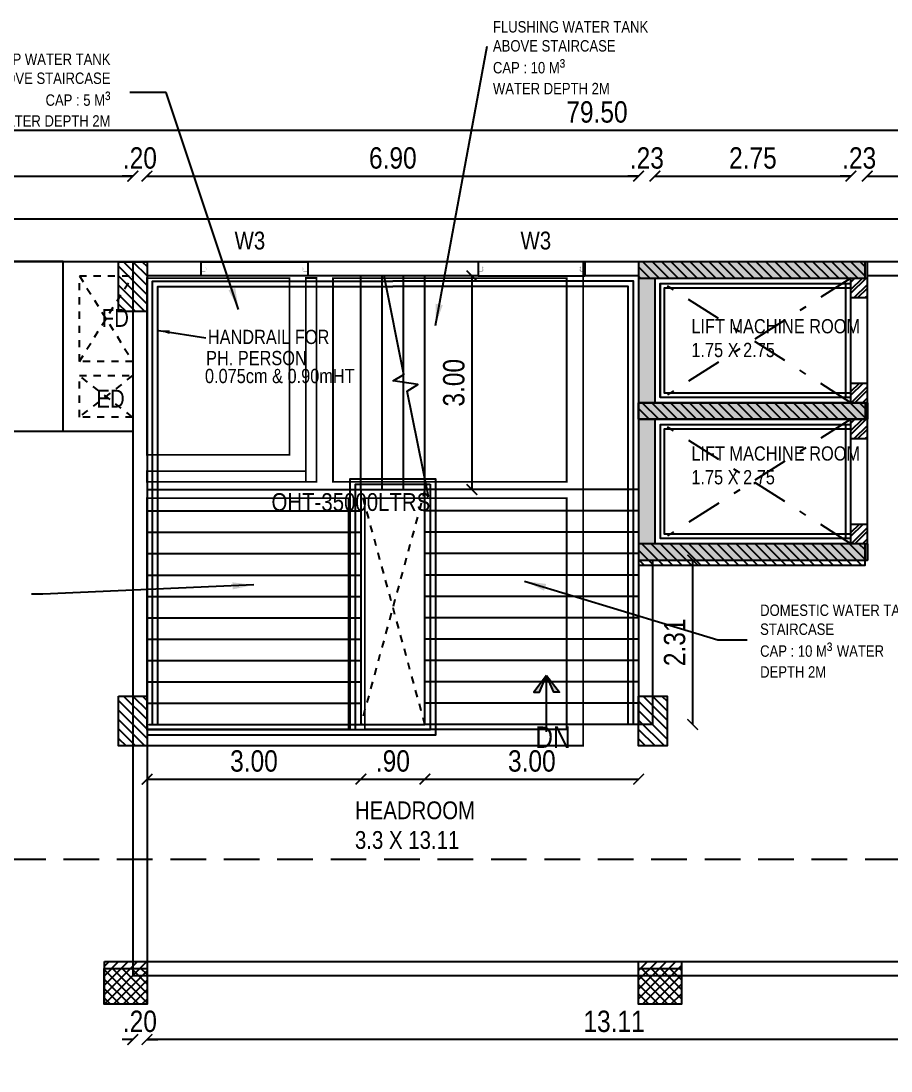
# Model space of a CAD drawing. Header units: metres. Extents: x 385023 to 385532, y 1408468 to 1408621.
# Drawn here: x 385457.41 to 385469.62, y 1408597.4 to 1408612.15 of the extents above; entities that cross this region are included whole.
import ezdxf

# ---------------------------------------------------------------- set-up
doc = ezdxf.new("R2010")
doc.units = ezdxf.units.M
doc.header["$MEASUREMENT"] = 0
for name, pattern in [('( Hidden )', [0.375, 0.25, -0.125]), ('DASHDOT', [1, 0.5, -0.25, 0, -0.25]), ('DASHED', [0.75, 0.5, -0.25]), ('DASHED2', [0.375, 0.25, -0.125]), ('HIDDEN', [0.375, 0.25, -0.125])]:
    doc.linetypes.add(name, pattern=pattern)
for name, color, linetype in [('0 @ 1 (2)', 7, 'Continuous'), ('A-REFR-SECT', 2, 'Continuous'), ('S-COLUMN', 6, 'Continuous'), ('S-COLUMN HATCH', 8, 'Continuous')]:
    doc.layers.add(name, color=color, linetype=linetype)
doc.layers.add('BLK_1_FLR_2_ROOF_AREA', color=7, linetype='Continuous', lineweight=25)
doc.layers.add('BLK_1_STAIR_HEADROOM', color=7, linetype='Continuous', lineweight=25)
doc.styles.add('AR', font='ARIALN.TTF')
doc.styles.add('CEN-GOT', font='ARIALN.TTF')
doc.styles.add('CGR', font='ARIALNB.TTF')
doc.styles.add('RIA-AP', font='ARIALN.TTF')
doc.styles.get("Standard").update_dxf_attribs({"font": 'ARIALN.TTF', "height": 0.35})
doc.styles.add('UNIQUE', font='ARIALN.TTF', dxfattribs={"height": 0.16})
doc.dimstyles.new('RIA-AP', dxfattribs={"dimtxt": 0.3, "dimasz": 0.15, "dimexe": 0, "dimexo": 1, "dimgap": 0.1, "dimtad": 1, "dimzin": 4, "dimdsep": 46, "dimtxsty": 'RIA-AP', "dimblk": 'ARCHTICK', "dimcen": 0.09, "dimse1": 1, "dimse2": 1, "dimclrd": 8, "dimclre": 8, "dimclrt": 4, "dimazin": 0, "dimtfac": 1, "dimtix": 1, "dimtofl": 0, "dimtmove": 2, "dimatfit": 3, "dimfxl": 0, "dimtolj": 1, "dimtzin": 0, "dimarcsym": 0})
doc.dimstyles.new('Standard bold', dxfattribs={"dimtxt": 0.4, "dimasz": 0.3, "dimexe": 0, "dimexo": 1, "dimgap": 0.05, "dimtad": 0, "dimzin": 4, "dimdsep": 46, "dimtxsty": 'CGR', "dimblk": 'ARCHTICK', "dimcen": 0.09, "dimclrd": 8, "dimclre": 8, "dimclrt": 4, "dimazin": 0, "dimtfac": 1, "dimtofl": 0, "dimtmove": 2, "dimatfit": 3, "dimfxl": 0, "dimtolj": 1, "dimtzin": 0, "dimarcsym": 0})
pattern_1 = [(135, (368729.25618, 1409545.39282), (-0.06629126074, -0.06629126074), [])]

# ---------------------------------------------------------------- blocks, each defined once
blk = doc.blocks.new('_ArchTick')
at = {"color": 0, "linetype": 'ByBlock', "const_width": 0.15}
blk.add_lwpolyline([(-0.5, -0.5), (0.5, 0.5)], dxfattribs=at)
blk = doc.blocks.new('*D29')
at = {"color": 8, "lineweight": -2}
blk.add_line((385459.18, 1408601.501), (385462.18, 1408601.501), dxfattribs=at)
at = {"layer": 'Defpoints', "color": 0}
for p in [(385459.18, 1408602.567, -63.932), (385462.18, 1408602.567, -0.025), (385462.18, 1408601.501)]:
    blk.add_point(p, dxfattribs=at)
at = {"color": 8, "lineweight": -2, "xscale": 0.15, "yscale": 0.15, "zscale": 0.15, "rotation": 180}
blk.add_blockref('_ArchTick', (385459.18, 1408601.501), dxfattribs=at)
at = {"color": 8, "lineweight": -2, "xscale": 0.15, "yscale": 0.15, "zscale": 0.15}
blk.add_blockref('_ArchTick', (385462.18, 1408601.501), dxfattribs=at)
at = {"color": 4, "insert": (385460.68, 1408601.754), "char_height": 0.3, "attachment_point": 5, "style": 'RIA-AP'}
blk.add_mtext('\\A1;3.00', dxfattribs=at)
blk = doc.blocks.new('*D31')
at = {"color": 8, "lineweight": -2}
blk.add_line((385463.739, 1408608.567), (385463.739, 1408605.567), dxfattribs=at)
at = {"layer": 'Defpoints', "color": 0}
for p in [(385463.095, 1408608.567, -0.025), (385463.08, 1408605.567, 0.025), (385463.739, 1408605.567)]:
    blk.add_point(p, dxfattribs=at)
at = {"color": 8, "lineweight": -2, "xscale": 0.15, "yscale": 0.15, "zscale": 0.15}
for p, rotation in [((385463.739, 1408608.567), 90), ((385463.739, 1408605.567), 270)]:
    blk.add_blockref('_ArchTick', p, dxfattribs=dict(at, rotation=rotation))
at = {"color": 4, "insert": (385463.486, 1408607.067), "char_height": 0.3, "attachment_point": 5, "rotation": 90, "style": 'RIA-AP'}
blk.add_mtext('\\A1;3.00', dxfattribs=at)
blk = doc.blocks.new('*D32')
at = {"color": 8, "lineweight": -2}
blk.add_line((385462.18, 1408601.501), (385463.08, 1408601.501), dxfattribs=at)
at = {"layer": 'Defpoints', "color": 0}
for p in [(385463.08, 1408605.567), (385462.18, 1408602.267), (385463.08, 1408601.501)]:
    blk.add_point(p, dxfattribs=at)
at = {"color": 8, "lineweight": -2, "xscale": 0.15, "yscale": 0.15, "zscale": 0.15, "rotation": 180}
blk.add_blockref('_ArchTick', (385462.18, 1408601.501), dxfattribs=at)
at = {"color": 8, "lineweight": -2, "xscale": 0.15, "yscale": 0.15, "zscale": 0.15}
blk.add_blockref('_ArchTick', (385463.08, 1408601.501), dxfattribs=at)
at = {"color": 4, "insert": (385462.63, 1408601.754), "char_height": 0.3, "attachment_point": 5, "style": 'RIA-AP'}
blk.add_mtext('\\A1;.90', dxfattribs=at)
blk = doc.blocks.new('*D30')
at = {"color": 8, "lineweight": -2}
blk.add_line((385463.08, 1408601.501), (385466.08, 1408601.501), dxfattribs=at)
at = {"layer": 'Defpoints', "color": 0}
for p in [(385463.08, 1408605.469, -0.025), (385466.08, 1408605.469, -0.025), (385466.08, 1408601.501)]:
    blk.add_point(p, dxfattribs=at)
at = {"color": 8, "lineweight": -2, "xscale": 0.15, "yscale": 0.15, "zscale": 0.15, "rotation": 180}
blk.add_blockref('_ArchTick', (385463.08, 1408601.501), dxfattribs=at)
at = {"color": 8, "lineweight": -2, "xscale": 0.15, "yscale": 0.15, "zscale": 0.15}
blk.add_blockref('_ArchTick', (385466.08, 1408601.501), dxfattribs=at)
at = {"color": 4, "insert": (385464.58, 1408601.754), "char_height": 0.3, "attachment_point": 5, "style": 'RIA-AP'}
blk.add_mtext('\\A1;3.00', dxfattribs=at)
blk = doc.blocks.new('A$C5708106A')
at = {"lineweight": -2}
h = blk.add_hatch(color=256, dxfattribs=at)
h.dxf.hatch_style = 1
h.paths.add_polyline_path([(-0.456, 0.101), (-0.456, 0.179), (-0.69, 0)])
h.paths.add_polyline_path([(-0.69, 0), (-0.456, -0.179), (-0.456, -0.101)])
for points in [[(-0.69, 0), (-0.456, 0.179), (-0.456, 0.101), (-0.69, 0)], [(0.102, 0), (-0.69, 0)], [(-0.69, 0), (-0.456, -0.179), (-0.456, -0.101), (-0.69, 0)]]:
    blk.add_lwpolyline(points, dxfattribs=at)
blk = doc.blocks.new('col .6x.6')
at = {"layer": 'S-COLUMN HATCH'}
h = blk.add_hatch(dxfattribs=at)
h.set_pattern_fill('ANSI31', color=256, scale=0.75, style=0)
h.set_pattern_definition([(45, (-12909.719645, 2535.13042), (-0.06629126074, 0.06629126074), [])])
h.paths.add_polyline_path([(718.056, 1996.298), (718.656, 1996.298), (718.656, 1995.698), (718.056, 1995.698)])
at = {"layer": 'S-COLUMN', "ltscale": 5}
blk.add_lwpolyline([(718.056, 1996.298), (718.656, 1996.298), (718.656, 1995.698), (718.056, 1995.698)], close=True, dxfattribs=at)
blk = doc.blocks.new('XFGNHFN')
at = {"layer": 'A-REFR-SECT', "color": 4, "linetype": 'HIDDEN', "ltscale": 2}
blk.add_line((-33.655, 0), (55.049, 0), dxfattribs=at)
blk = doc.blocks.new('*D343')
at = {"color": 8, "lineweight": -2}
blk.add_line((385426.694, 1408609.969), (385458.979, 1408609.969), dxfattribs=at)
at = {"layer": 'Defpoints', "color": 0}
for p in [(385458.979, 1408609.969), (385426.694, 1408608.767), (385458.979, 1408608.767)]:
    blk.add_point(p, dxfattribs=at)
at = {"color": 8, "lineweight": -2, "xscale": 0.15, "yscale": 0.15, "zscale": 0.15, "rotation": 180}
blk.add_blockref('_ArchTick', (385426.694, 1408609.969), dxfattribs=at)
at = {"color": 8, "lineweight": -2, "xscale": 0.15, "yscale": 0.15, "zscale": 0.15}
blk.add_blockref('_ArchTick', (385458.979, 1408609.969), dxfattribs=at)
at = {"color": 4, "insert": (385442.837, 1408610.222), "char_height": 0.3, "attachment_point": 5, "style": 'RIA-AP'}
blk.add_mtext('\\A1;32.28', dxfattribs=at)
blk = doc.blocks.new('*D344')
at = {"color": 8, "lineweight": -2}
for p, q in [((385458.979, 1408609.969), (385458.829, 1408609.969)), ((385459.179, 1408609.969), (385459.329, 1408609.969))]:
    blk.add_line(p, q, dxfattribs=at)
at = {"layer": 'Defpoints', "color": 0}
for p in [(385459.179, 1408609.969), (385458.979, 1408608.767), (385459.179, 1408608.567)]:
    blk.add_point(p, dxfattribs=at)
at = {"color": 8, "lineweight": -2, "xscale": 0.15, "yscale": 0.15, "zscale": 0.15}
blk.add_blockref('_ArchTick', (385458.979, 1408609.969), dxfattribs=at)
at = {"color": 8, "lineweight": -2, "xscale": 0.15, "yscale": 0.15, "zscale": 0.15, "rotation": 180}
blk.add_blockref('_ArchTick', (385459.179, 1408609.969), dxfattribs=at)
at = {"color": 4, "insert": (385459.079, 1408610.222), "char_height": 0.3, "attachment_point": 5, "style": 'RIA-AP'}
blk.add_mtext('\\A1;.20', dxfattribs=at)
blk = doc.blocks.new('*D345')
at = {"color": 8, "lineweight": -2}
blk.add_line((385459.179, 1408609.969), (385466.079, 1408609.969), dxfattribs=at)
at = {"layer": 'Defpoints', "color": 0}
for p in [(385466.079, 1408609.969), (385466.079, 1408609.924), (385459.179, 1408608.567)]:
    blk.add_point(p, dxfattribs=at)
at = {"color": 8, "lineweight": -2, "xscale": 0.15, "yscale": 0.15, "zscale": 0.15, "rotation": 180}
blk.add_blockref('_ArchTick', (385459.179, 1408609.969), dxfattribs=at)
at = {"color": 8, "lineweight": -2, "xscale": 0.15, "yscale": 0.15, "zscale": 0.15}
blk.add_blockref('_ArchTick', (385466.079, 1408609.969), dxfattribs=at)
at = {"color": 4, "insert": (385462.629, 1408610.222), "char_height": 0.3, "attachment_point": 5, "style": 'RIA-AP'}
blk.add_mtext('\\A1;6.90', dxfattribs=at)
blk = doc.blocks.new('*D346')
at = {"color": 8, "lineweight": -2}
blk.add_line((385466.308, 1408609.969), (385469.059, 1408609.969), dxfattribs=at)
at = {"layer": 'Defpoints', "color": 0}
for p in [(385469.059, 1408609.969), (385466.308, 1408608.537), (385469.059, 1408608.537)]:
    blk.add_point(p, dxfattribs=at)
at = {"color": 8, "lineweight": -2, "xscale": 0.15, "yscale": 0.15, "zscale": 0.15, "rotation": 180}
blk.add_blockref('_ArchTick', (385466.308, 1408609.969), dxfattribs=at)
at = {"color": 8, "lineweight": -2, "xscale": 0.15, "yscale": 0.15, "zscale": 0.15}
blk.add_blockref('_ArchTick', (385469.059, 1408609.969), dxfattribs=at)
at = {"color": 4, "insert": (385467.683, 1408610.222), "char_height": 0.3, "attachment_point": 5, "style": 'RIA-AP'}
blk.add_mtext('\\A1;2.75', dxfattribs=at)
blk = doc.blocks.new('*D347')
at = {"color": 8, "lineweight": -2}
for p, q in [((385469.059, 1408609.969), (385468.909, 1408609.969)), ((385469.289, 1408609.969), (385469.439, 1408609.969))]:
    blk.add_line(p, q, dxfattribs=at)
at = {"layer": 'Defpoints', "color": 0}
for p in [(385469.289, 1408609.969), (385469.289, 1408608.767), (385469.059, 1408608.537)]:
    blk.add_point(p, dxfattribs=at)
at = {"color": 8, "lineweight": -2, "xscale": 0.15, "yscale": 0.15, "zscale": 0.15}
blk.add_blockref('_ArchTick', (385469.059, 1408609.969), dxfattribs=at)
at = {"color": 8, "lineweight": -2, "xscale": 0.15, "yscale": 0.15, "zscale": 0.15, "rotation": 180}
blk.add_blockref('_ArchTick', (385469.289, 1408609.969), dxfattribs=at)
at = {"color": 4, "insert": (385469.174, 1408610.222), "char_height": 0.3, "attachment_point": 5, "style": 'RIA-AP'}
blk.add_mtext('\\A1;.23', dxfattribs=at)
blk = doc.blocks.new('*D348')
at = {"color": 8, "lineweight": -2}
blk.add_line((385469.289, 1408609.969), (385472.289, 1408609.969), dxfattribs=at)
at = {"layer": 'Defpoints', "color": 0}
for p in [(385472.289, 1408609.969), (385469.289, 1408608.767), (385472.289, 1408608.767)]:
    blk.add_point(p, dxfattribs=at)
at = {"color": 8, "lineweight": -2, "xscale": 0.15, "yscale": 0.15, "zscale": 0.15, "rotation": 180}
blk.add_blockref('_ArchTick', (385469.289, 1408609.969), dxfattribs=at)
at = {"color": 8, "lineweight": -2, "xscale": 0.15, "yscale": 0.15, "zscale": 0.15}
blk.add_blockref('_ArchTick', (385472.289, 1408609.969), dxfattribs=at)
at = {"color": 4, "insert": (385470.789, 1408610.222), "char_height": 0.3, "attachment_point": 5, "style": 'RIA-AP'}
blk.add_mtext('\\A1;3.00', dxfattribs=at)
blk = doc.blocks.new('*D390')
at = {"color": 8, "lineweight": -2}
blk.add_line((385472.289, 1408597.845), (385459.179, 1408597.845), dxfattribs=at)
at = {"layer": 'Defpoints', "color": 0}
for p in [(385459.179, 1408598.941), (385472.289, 1408598.741), (385459.179, 1408597.845)]:
    blk.add_point(p, dxfattribs=at)
at = {"color": 8, "lineweight": -2, "xscale": 0.15, "yscale": 0.15, "zscale": 0.15, "rotation": 180}
blk.add_blockref('_ArchTick', (385459.179, 1408597.845), dxfattribs=at)
at = {"color": 8, "lineweight": -2, "xscale": 0.15, "yscale": 0.15, "zscale": 0.15}
blk.add_blockref('_ArchTick', (385472.289, 1408597.845), dxfattribs=at)
at = {"color": 4, "insert": (385465.734, 1408598.098), "char_height": 0.3, "attachment_point": 5, "style": 'RIA-AP'}
blk.add_mtext('\\A1;13.11', dxfattribs=at)
blk = doc.blocks.new('*D391')
at = {"color": 8, "lineweight": -2}
for p, q in [((385458.979, 1408597.845), (385458.829, 1408597.845)), ((385459.179, 1408597.845), (385459.329, 1408597.845))]:
    blk.add_line(p, q, dxfattribs=at)
at = {"layer": 'Defpoints', "color": 0}
for p in [(385459.179, 1408598.941), (385458.979, 1408598.741), (385458.979, 1408597.845)]:
    blk.add_point(p, dxfattribs=at)
at = {"color": 8, "lineweight": -2, "xscale": 0.15, "yscale": 0.15, "zscale": 0.15}
blk.add_blockref('_ArchTick', (385458.979, 1408597.845), dxfattribs=at)
at = {"color": 8, "lineweight": -2, "xscale": 0.15, "yscale": 0.15, "zscale": 0.15, "rotation": 180}
blk.add_blockref('_ArchTick', (385459.179, 1408597.845), dxfattribs=at)
at = {"color": 4, "insert": (385459.079, 1408598.098), "char_height": 0.3, "attachment_point": 5, "style": 'RIA-AP'}
blk.add_mtext('\\A1;.20', dxfattribs=at)
blk = doc.blocks.new('*D392')
at = {"color": 8, "lineweight": -2}
blk.add_line((385466.838, 1408602.267), (385466.838, 1408604.577), dxfattribs=at)
at = {"layer": 'Defpoints', "color": 0}
for p in [(385466.279, 1408604.577), (385466.838, 1408604.577), (385466.279, 1408602.267)]:
    blk.add_point(p, dxfattribs=at)
at = {"color": 8, "lineweight": -2, "xscale": 0.15, "yscale": 0.15, "zscale": 0.15}
for p, rotation in [((385466.838, 1408604.577), 90), ((385466.838, 1408602.267), 270)]:
    blk.add_blockref('_ArchTick', p, dxfattribs=dict(at, rotation=rotation))
at = {"color": 4, "insert": (385466.585, 1408603.422), "char_height": 0.3, "attachment_point": 5, "rotation": 90, "style": 'RIA-AP'}
blk.add_mtext('\\A1;2.31', dxfattribs=at)
blk = doc.blocks.new('*D408')
at = {"color": 8, "lineweight": -2}
blk.add_line((385425.744, 1408610.614), (385505.243, 1408610.614), dxfattribs=at)
at = {"layer": 'Defpoints', "color": 0}
for p in [(385505.243, 1408610.614), (385425.744, 1408608.767), (385505.243, 1408608.767)]:
    blk.add_point(p, dxfattribs=at)
at = {"color": 8, "lineweight": -2, "xscale": 0.15, "yscale": 0.15, "zscale": 0.15, "rotation": 180}
blk.add_blockref('_ArchTick', (385425.744, 1408610.614), dxfattribs=at)
at = {"color": 8, "lineweight": -2, "xscale": 0.15, "yscale": 0.15, "zscale": 0.15}
blk.add_blockref('_ArchTick', (385505.243, 1408610.614), dxfattribs=at)
at = {"color": 4, "insert": (385465.494, 1408610.868), "char_height": 0.3, "attachment_point": 5, "style": 'RIA-AP'}
blk.add_mtext('\\A1;79.50', dxfattribs=at)
blk = doc.blocks.new('*D658')
at = {"color": 8, "lineweight": -2}
for p, q in [((385466.079, 1408609.969), (385465.929, 1408609.969)), ((385466.309, 1408609.969), (385466.459, 1408609.969))]:
    blk.add_line(p, q, dxfattribs=at)
at = {"layer": 'Defpoints', "color": 0}
for p in [(385466.309, 1408609.969), (385466.309, 1408608.767), (385466.079, 1408608.537)]:
    blk.add_point(p, dxfattribs=at)
at = {"color": 8, "lineweight": -2, "xscale": 0.15, "yscale": 0.15, "zscale": 0.15}
blk.add_blockref('_ArchTick', (385466.079, 1408609.969), dxfattribs=at)
at = {"color": 8, "lineweight": -2, "xscale": 0.15, "yscale": 0.15, "zscale": 0.15, "rotation": 180}
blk.add_blockref('_ArchTick', (385466.309, 1408609.969), dxfattribs=at)
at = {"color": 4, "insert": (385466.194, 1408610.222), "char_height": 0.3, "attachment_point": 5, "style": 'RIA-AP'}
blk.add_mtext('\\A1;.23', dxfattribs=at)
blk = doc.blocks.new('A$C7F8D7752')
blk.add_leader([(-0.15, 0.237, 0.025), (-0.727, 0.571, 0.025)], dimstyle='RIA-AP')

msp = doc.modelspace()

# ---------------------------------------------------------------- hatches: boundary and pattern name
h = msp.add_hatch()
h.set_pattern_fill('ANSI31', color=256, scale=0.75, angle=90, style=0)
h.set_pattern_definition(pattern_1)
h.paths.add_polyline_path([(385458.779, 1408608.767), (385459.179, 1408608.767), (385459.179, 1408608.067), (385458.779, 1408608.067)])
at = {"lineweight": 9}
h = msp.add_hatch(dxfattribs=at)
h.set_pattern_fill('AR-CONC', color=8, scale=0.01, angle=90, style=0)
h.set_pattern_definition([(140, (385469.28895, 1408606.557297), (0.0062752, 0.071726), [0.0075, -0.0825]), (85, (385469.28895, 1408606.5573), (-0.0752192, -0.0138751), [0.006, -0.066]), (190.4514, (385469.28947, 1408606.563274), (-0.068944, 0.0578509), [0.006374, -0.0701142]), (136.1842, (385469.26895, 1408606.5573), (0.016552, 0.1067241), [0.01125, -0.12375]), (186.6356, (385469.27033, 1408606.56619), (-0.0974119, 0.0934662), [0.009561, -0.1051714]), (81.1842, (385469.26895, 1408606.5573), (-0.097412, 0.0934662), [0.009, -0.099]), (111, (385469.27395, 1408606.567297), (0.0402619, 0.0596907), [0.0075, -0.0825]), (56, (385469.27395, 1408606.5673), (-0.072515, 0.0243315), [0.006, -0.066]), (161.4514, (385469.277304, 1408606.57227), (-0.0322531, 0.0840222), [0.006374, -0.0701142]), (127.5, (385469.28895, 1408606.557297), (-0.03328939, 0.00121599), [0, -0.0652, 0, -0.067, 0, -0.06625]), (97.5, (385469.28895, 1408606.557297), (-0.03944117, 0.02630695), [0, -0.0382, 0, -0.0637, 0, -0.02525]), (57.5, (385469.28895, 1408606.534997), (0.00225549, 0.05338224), [0, -0.025, 0, -0.078, 0, -0.1035]), (47.5, (385469.28895, 1408606.524997), (-0.0100105, 0.0583186), [0, -0.0325, 0, -0.0518, 0, -0.0735])])
h.paths.add_polyline_path([(385466.309, 1408606.787), (385466.309, 1408608.537), (385469.289, 1408608.537), (385469.289, 1408608.767), (385466.079, 1408608.767), (385466.079, 1408606.557), (385469.289, 1408606.557), (385469.289, 1408606.787)])
h = msp.add_hatch()
h.set_pattern_fill('ANSI31', color=256, scale=0.75, angle=90, style=0)
h.set_pattern_definition(pattern_1)
h.paths.add_polyline_path([(385466.079, 1408608.767), (385466.079, 1408608.537), (385469.259, 1408608.537), (385469.259, 1408608.767)])
at = {"ltscale": 300}
h = msp.add_hatch(dxfattribs=at)
h.set_pattern_fill('ANSI32', color=8, scale=0.3, angle=360, style=0)
h.set_pattern_definition([(45, (1073401.39264, 2993802.89375), (-0.0795495128835, 0.0795495128835), []), (45, (1073401.44567, 2993802.89375), (-0.0795495128835, 0.0795495128835), [])])
h.paths.add_polyline_path([(385469.059, 1408608.537), (385469.059, 1408608.262), (385469.289, 1408608.262), (385469.289, 1408608.537)])
h.paths.add_polyline_path([(385469.289, 1408607.062), (385469.059, 1408607.062), (385469.059, 1408606.787), (385469.289, 1408606.787)])
at = {"lineweight": 9}
h = msp.add_hatch(dxfattribs=at)
h.set_pattern_fill('AR-CONC', color=8, scale=0.01, angle=90, style=0)
h.set_pattern_definition([(140, (385469.28895, 1408604.577297), (0.0062752, 0.071726), [0.0075, -0.0825]), (85, (385469.28895, 1408604.5773), (-0.0752192, -0.0138751), [0.006, -0.066]), (190.4514, (385469.28947, 1408604.583274), (-0.068944, 0.0578509), [0.006374, -0.0701142]), (136.1842, (385469.26895, 1408604.5773), (0.016552, 0.1067241), [0.01125, -0.12375]), (186.6356, (385469.27033, 1408604.58619), (-0.0974119, 0.0934662), [0.009561, -0.1051714]), (81.1842, (385469.26895, 1408604.5773), (-0.097412, 0.0934662), [0.009, -0.099]), (111, (385469.27395, 1408604.587297), (0.0402619, 0.0596907), [0.0075, -0.0825]), (56, (385469.27395, 1408604.5873), (-0.072515, 0.0243315), [0.006, -0.066]), (161.4514, (385469.277304, 1408604.59227), (-0.0322531, 0.0840222), [0.006374, -0.0701142]), (127.5, (385469.28895, 1408604.577297), (-0.03328939, 0.00121599), [0, -0.0652, 0, -0.067, 0, -0.06625]), (97.5, (385469.28895, 1408604.577297), (-0.03944117, 0.02630695), [0, -0.0382, 0, -0.0637, 0, -0.02525]), (57.5, (385469.28895, 1408604.554997), (0.00225549, 0.05338224), [0, -0.025, 0, -0.078, 0, -0.1035]), (47.5, (385469.28895, 1408604.544997), (-0.0100105, 0.0583186), [0, -0.0325, 0, -0.0518, 0, -0.0735])])
h.paths.add_polyline_path([(385466.309, 1408604.807), (385466.309, 1408606.557), (385469.289, 1408606.557), (385469.289, 1408606.787), (385466.079, 1408606.787), (385466.079, 1408604.577), (385469.289, 1408604.577), (385469.289, 1408604.807)])
h = msp.add_hatch()
h.set_pattern_fill('ANSI31', color=256, scale=0.75, angle=90, style=0)
h.set_pattern_definition(pattern_1)
h.paths.add_polyline_path([(385466.079, 1408606.557), (385466.079, 1408606.787), (385469.259, 1408606.787), (385469.259, 1408606.557)])
at = {"ltscale": 300}
h = msp.add_hatch(dxfattribs=at)
h.set_pattern_fill('ANSI32', color=8, scale=0.3, angle=360, style=0)
h.set_pattern_definition([(45, (1073401.39264, 2993800.91375), (-0.0795495128835, 0.0795495128835), []), (45, (1073401.44567, 2993800.91375), (-0.0795495128835, 0.0795495128835), [])])
h.paths.add_polyline_path([(385469.059, 1408606.557), (385469.059, 1408606.282), (385469.289, 1408606.282), (385469.289, 1408606.557)])
h.paths.add_polyline_path([(385469.289, 1408605.082), (385469.059, 1408605.082), (385469.059, 1408604.807), (385469.289, 1408604.807)])
h = msp.add_hatch()
h.set_pattern_fill('ANSI31', color=256, scale=0.75, angle=90, style=0)
h.set_pattern_definition(pattern_1)
h.paths.add_polyline_path([(385466.079, 1408604.807), (385466.079, 1408604.507), (385469.259, 1408604.507), (385469.259, 1408604.807)])
h = msp.add_hatch()
h.set_pattern_fill('ANSI31', color=256, scale=0.75, angle=90, style=0)
h.set_pattern_definition(pattern_1)
h.paths.add_polyline_path([(385458.779, 1408602.667), (385459.179, 1408602.667), (385459.179, 1408601.967), (385458.779, 1408601.967)])
h = msp.add_hatch()
h.set_pattern_fill('ANSI31', color=256, scale=0.75, angle=90, style=0)
h.set_pattern_definition(pattern_1)
h.paths.add_polyline_path([(385466.079, 1408602.667), (385466.479, 1408602.667), (385466.479, 1408601.967), (385466.079, 1408601.967)])
h = msp.add_hatch()
h.set_pattern_fill('ANSI31', color=256, scale=0.75, angle=90, style=0)
h.set_pattern_definition(pattern_1)
h.paths.add_polyline_path([(385458.579, 1408598.841), (385459.179, 1408598.841), (385459.179, 1408598.341), (385458.579, 1408598.341)])
h = msp.add_hatch()
h.set_pattern_fill('ANSI31', color=256, scale=0.75, angle=90, style=0)
h.set_pattern_definition(pattern_1)
h.paths.add_polyline_path([(385466.079, 1408598.841), (385466.679, 1408598.841), (385466.679, 1408598.341), (385466.079, 1408598.341)])

# ---------------------------------------------------------------- linework, layer by layer
at = {"linetype": 'ByBlock'}
for p, q in [((385459.935, 1408608.767, 0.025), (385461.435, 1408608.767, 0.025)), ((385465.325, 1408608.767, 0.025), (385463.825, 1408608.767, 0.025)), ((385461.435, 1408608.567, 0.025), (385459.935, 1408608.567, 0.025)), ((385463.825, 1408608.567, 0.025), (385465.325, 1408608.567, 0.025))]:
    msp.add_line(p, q, dxfattribs=at)
for p, q in [((385459.935, 1408608.767, 0.025), (385459.935, 1408608.567, 0.025)), ((385461.435, 1408608.767, 0.025), (385461.435, 1408608.567, 0.025)), ((385463.825, 1408608.767, 0.025), (385463.825, 1408608.567, 0.025)), ((385465.325, 1408608.767, 0.025), (385465.325, 1408608.567, 0.025)), ((385466.079, 1408608.767, 0.025), (385466.079, 1408602.267, 0.025)), ((385469.289, 1408607.062, 0.025), (385469.289, 1408608.262, 0.025)), ((385469.289, 1408606.787, 0.025), (385469.289, 1408606.557, 0.025)), ((385458, 1408606.388, 0.025), (385458.979, 1408606.388, 0.025)), ((385469.289, 1408605.082, 0.025), (385469.289, 1408606.282, 0.025)), ((385459.18, 1408605.567, 0.025), (385462.18, 1408605.567, 0.025)), ((385462.18, 1408605.567, 0.025), (385462.18, 1408602.267, 0.025)), ((385462.18, 1408605.567, 0.025), (385463.08, 1408605.567, 0.025)), ((385463.08, 1408602.267, 0.025), (385463.08, 1408605.567, 0.025)), ((385459.18, 1408605.267, 0.025), (385462.18, 1408605.267, 0.025)), ((385459.18, 1408604.967, 0.025), (385462.18, 1408604.967, 0.025)), ((385469.289, 1408604.807, 0.025), (385469.289, 1408604.577, 0.025)), ((385459.18, 1408604.667, 0.025), (385462.18, 1408604.667, 0.025)), ((385459.18, 1408604.367, 0.025), (385462.18, 1408604.367, 0.025)), ((385459.18, 1408604.067, 0.025), (385462.18, 1408604.067, 0.025)), ((385459.18, 1408603.767, 0.025), (385462.18, 1408603.767, 0.025)), ((385459.18, 1408603.467, 0.025), (385462.18, 1408603.467, 0.025)), ((385459.18, 1408603.167, 0.025), (385462.18, 1408603.167, 0.025)), ((385459.18, 1408602.867, 0.025), (385462.18, 1408602.867, 0.025)), ((385459.18, 1408602.567, 0.025), (385462.18, 1408602.567, 0.025)), ((385459.21, 1408602.267, 0.025), (385462.18, 1408602.267, 0.025)), ((385462.18, 1408602.267, 0.025), (385463.08, 1408602.267, 0.025)), ((385466.079, 1408602.267, 0.025), (385463.08, 1408602.267, 0.025)), ((385462.105, 1408602.192, 0.025), (385459.179, 1408602.192, 0.025))]:
    msp.add_line(p, q)
at = {"color": 8, "linetype": 'DASHED', "ltscale": 0.05}
for p, q in [((385458.229, 1408608.567, 0.025), (385458.979, 1408607.367, 0.025)), ((385458.229, 1408607.367, 0.025), (385458.979, 1408608.567, 0.025)), ((385458.977, 1408607.167, 0.025), (385458.225, 1408606.586, 0.025)), ((385458.975, 1408606.586, 0.025), (385458.229, 1408607.167, 0.025)), ((385463.08, 1408602.267, 0.025), (385462.18, 1408605.567, 0.025)), ((385463.08, 1408605.567, 0.025), (385462.18, 1408602.267, 0.025))]:
    msp.add_line(p, q, dxfattribs=at)
at = {"color": 2}
for p, q in [((385462.18, 1408605.567, 0.025), (385462.18, 1408608.567, 0.025)), ((385462.48, 1408605.567, 0.025), (385462.48, 1408608.567, 0.025)), ((385462.78, 1408605.567, 0.025), (385462.78, 1408608.567, 0.025)), ((385463.08, 1408605.567, 0.025), (385463.08, 1408608.567, 0.025)), ((385459.18, 1408605.567, 0.025), (385463.08, 1408605.567, 0.025)), ((385466.08, 1408605.567, 0.025), (385463.08, 1408605.567, 0.025)), ((385466.08, 1408605.267, 0.025), (385463.08, 1408605.267, 0.025)), ((385466.08, 1408604.967, 0.025), (385463.08, 1408604.967, 0.025)), ((385466.08, 1408604.667, 0.025), (385463.08, 1408604.667, 0.025)), ((385466.08, 1408604.367, 0.025), (385463.08, 1408604.367, 0.025)), ((385466.08, 1408604.067, 0.025), (385463.08, 1408604.067, 0.025)), ((385466.08, 1408603.767, 0.025), (385463.08, 1408603.767, 0.025)), ((385466.08, 1408603.467, 0.025), (385463.08, 1408603.467, 0.025)), ((385466.08, 1408603.167, 0.025), (385463.08, 1408603.167, 0.025)), ((385466.08, 1408602.867, 0.025), (385463.08, 1408602.867, 0.025)), ((385466.08, 1408602.567, 0.025), (385463.08, 1408602.567, 0.025))]:
    msp.add_line(p, q, dxfattribs=at)
at = {"linetype": 'Continuous'}
for p, q in [((385469.059, 1408608.262, 0.025), (385469.059, 1408608.537, 0.025)), ((385469.289, 1408608.262, 0.025), (385469.289, 1408608.537, 0.025)), ((385469.059, 1408608.262, 0.025), (385469.289, 1408608.262, 0.025)), ((385469.059, 1408606.787, 0.025), (385469.059, 1408607.062, 0.025)), ((385469.059, 1408607.062, 0.025), (385469.289, 1408607.062, 0.025)), ((385469.289, 1408606.787, 0.025), (385469.289, 1408607.062, 0.025)), ((385469.059, 1408606.282, 0.025), (385469.059, 1408606.557, 0.025)), ((385469.289, 1408606.282, 0.025), (385469.289, 1408606.557, 0.025)), ((385469.059, 1408606.282, 0.025), (385469.289, 1408606.282, 0.025)), ((385469.059, 1408604.807, 0.025), (385469.059, 1408605.082, 0.025)), ((385469.059, 1408605.082, 0.025), (385469.289, 1408605.082, 0.025)), ((385469.289, 1408604.807, 0.025), (385469.289, 1408605.082, 0.025))]:
    msp.add_line(p, q, dxfattribs=at)
at = {"lineweight": 5}
msp.add_line((385459.179, 1408602.267, 0.025), (385462.179, 1408602.267, 0.025), dxfattribs=at)
at = {"linetype": '( Hidden )', "lineweight": 5}
msp.add_line((385463.079, 1408602.267, 0.025), (385466.079, 1408602.267, 0.025), dxfattribs=at)
at = {"color": 2, "linetype": 'Continuous', "elevation": 0.025}
msp.add_lwpolyline([(385426.093, 1408609.367), (385506.793, 1408609.367), (385506.793, 1408561.767), (385426.093, 1408561.767)], close=True, dxfattribs=at)
at = {"elevation": 0.025}
for points in [[(385459.935, 1408608.767), (385426.694, 1408608.767), (385426.694, 1408562.367), (385501.001, 1408562.367)], [(385459.935, 1408608.767), (385458.979, 1408608.767), (385458.979, 1408598.741)], [(385463.825, 1408608.767), (385461.435, 1408608.767)], [(385471.089, 1408608.767), (385465.325, 1408608.767)], [(385459.935, 1408608.567), (385459.179, 1408608.567), (385459.179, 1408598.941), (385471.089, 1408598.941)], [(385459.255, 1408602.267), (385459.255, 1408608.492), (385462.63, 1408608.492)], [(385463.825, 1408608.567), (385461.435, 1408608.567)], [(385466.005, 1408602.267), (385466.005, 1408608.492), (385462.63, 1408608.492)], [(385466.079, 1408608.567), (385465.325, 1408608.567)], [(385466.079, 1408608.567), (385465.325, 1408608.567)], [(385469.059, 1408606.862), (385466.384, 1408606.862), (385466.384, 1408608.462), (385469.059, 1408608.462)], [(385471.089, 1408608.567), (385469.289, 1408608.567)], [(385459.33, 1408602.267), (385459.33, 1408608.417), (385462.63, 1408608.417)], [(385465.93, 1408602.267), (385465.93, 1408608.417), (385462.63, 1408608.417)], [(385469.059, 1408606.922), (385466.444, 1408606.922), (385466.444, 1408608.402), (385469.059, 1408608.402)], [(385469.059, 1408604.882), (385466.384, 1408604.882), (385466.384, 1408606.482), (385469.059, 1408606.482)], [(385469.059, 1408604.942), (385466.444, 1408604.942), (385466.444, 1408606.422), (385469.059, 1408606.422)], [(385462.03, 1408602.192), (385462.03, 1408605.717), (385463.23, 1408605.717), (385463.23, 1408602.117), (385459.179, 1408602.117)], [(385466.279, 1408602.267), (385466.279, 1408604.577)], [(385466.279, 1408602.267), (385466.079, 1408602.267)], [(385458.979, 1408598.741), (385471.089, 1408598.741)]]:
    msp.add_lwpolyline(points, dxfattribs=at)
for points in [[(385453.04, 1408606.388), (385458, 1408606.388), (385458, 1408608.768), (385453.04, 1408608.768)], [(385463.155, 1408605.642), (385463.155, 1408602.192), (385462.105, 1408602.192), (385462.105, 1408605.642)]]:
    msp.add_lwpolyline(points, close=True, dxfattribs=at)
at = {"ltscale": 5}
for points, elevation in [([(385458.779, 1408608.767), (385459.179, 1408608.767), (385459.179, 1408608.067), (385458.779, 1408608.067)], 1.055), ([(385466.079, 1408608.767), (385466.079, 1408608.537), (385469.259, 1408608.537), (385469.259, 1408608.767)], -63.932), ([(385466.079, 1408606.557), (385466.079, 1408606.787), (385469.259, 1408606.787), (385469.259, 1408606.557)], -63.932), ([(385466.079, 1408604.807), (385466.079, 1408604.507), (385469.259, 1408604.507), (385469.259, 1408604.807)], -63.932), ([(385458.779, 1408602.667), (385459.179, 1408602.667), (385459.179, 1408601.967), (385458.779, 1408601.967)], 0.025), ([(385466.079, 1408602.667), (385466.479, 1408602.667), (385466.479, 1408601.967), (385466.079, 1408601.967)], 0.025), ([(385458.579, 1408598.841), (385459.179, 1408598.841), (385459.179, 1408598.341), (385458.579, 1408598.341)], 0.025), ([(385466.079, 1408598.841), (385466.679, 1408598.841), (385466.679, 1408598.341), (385466.079, 1408598.341)], 0.025)]:
    msp.add_lwpolyline(points, close=True, dxfattribs=dict(at, elevation=elevation))
at = {"color": 251, "linetype": 'DASHED2', "lineweight": 0, "ltscale": 0.5, "const_width": 0.025, "elevation": 0.025}
msp.add_lwpolyline([(385465.299, 1408608.767), (385465.299, 1408601.97), (385459.179, 1408601.97)], dxfattribs=at)
at = {"color": 2, "elevation": 0.025}
msp.add_lwpolyline([(385463.825, 1408608.767), (385461.435, 1408608.767)], dxfattribs=at)
at = {"linetype": 'Continuous', "elevation": 0.025}
for points in [[(385469.289, 1408606.787), (385466.309, 1408606.787), (385466.309, 1408608.537), (385469.289, 1408608.537), (385469.289, 1408608.767), (385466.079, 1408608.767), (385466.079, 1408606.557), (385469.289, 1408606.557)], [(385469.289, 1408604.807), (385466.309, 1408604.807), (385466.309, 1408606.557), (385469.289, 1408606.557), (385469.289, 1408606.787), (385466.079, 1408606.787), (385466.079, 1408604.577), (385469.289, 1408604.577)]]:
    msp.add_lwpolyline(points, close=True, dxfattribs=at)
at = {"elevation": 0.025}
for points, const_width in [([(385459.998, 1408608.67), (385459.998, 1408608.697), (385459.935, 1408608.697), (385459.935, 1408608.634), (385459.998, 1408608.634), (385459.998, 1408608.66)], 0.002), ([(385459.998, 1408608.696), (385460.013, 1408608.67), (385459.998, 1408608.67), (385459.998, 1408608.696)], 0.001), ([(385460.013, 1408608.66), (385459.998, 1408608.66), (385459.998, 1408608.633), (385460.013, 1408608.66)], 0.001), ([(385461.372, 1408608.696), (385461.357, 1408608.67), (385461.372, 1408608.67), (385461.372, 1408608.696)], 0.001), ([(385461.357, 1408608.66), (385461.372, 1408608.66), (385461.372, 1408608.633), (385461.357, 1408608.66)], 0.001), ([(385461.372, 1408608.67), (385461.372, 1408608.697), (385461.435, 1408608.697), (385461.435, 1408608.634), (385461.372, 1408608.634), (385461.372, 1408608.66)], 0.002), ([(385463.888, 1408608.67), (385463.888, 1408608.697), (385463.825, 1408608.697), (385463.825, 1408608.634), (385463.888, 1408608.634), (385463.888, 1408608.66)], 0.002), ([(385463.888, 1408608.696), (385463.903, 1408608.67), (385463.888, 1408608.67), (385463.888, 1408608.696)], 0.001), ([(385463.903, 1408608.66), (385463.888, 1408608.66), (385463.888, 1408608.633), (385463.903, 1408608.66)], 0.001), ([(385465.262, 1408608.696), (385465.247, 1408608.67), (385465.262, 1408608.67), (385465.262, 1408608.696)], 0.001), ([(385465.247, 1408608.66), (385465.262, 1408608.66), (385465.262, 1408608.633), (385465.247, 1408608.66)], 0.001), ([(385465.262, 1408608.67), (385465.262, 1408608.697), (385465.325, 1408608.697), (385465.325, 1408608.634), (385465.262, 1408608.634), (385465.262, 1408608.66)], 0.002)]:
    msp.add_lwpolyline(points, dxfattribs=dict(at, const_width=const_width))
at = {"color": 4, "const_width": 0.002, "elevation": 0.025}
for points in [[(385461.379, 1408608.67), (385459.988, 1408608.67), (385459.988, 1408608.66), (385461.379, 1408608.66)], [(385463.88, 1408608.67), (385465.271, 1408608.67), (385465.271, 1408608.66), (385463.88, 1408608.66)]]:
    msp.add_lwpolyline(points, close=True, dxfattribs=at)
at = {"color": 8, "linetype": 'DASHED', "ltscale": 0.05, "elevation": 0.025}
for points in [[(385458.979, 1408608.567), (385458.979, 1408607.367), (385458.229, 1408607.367), (385458.229, 1408608.567)], [(385458.229, 1408607.167), (385458.979, 1408607.167), (385458.979, 1408606.586), (385458.229, 1408606.586)]]:
    msp.add_lwpolyline(points, close=True, dxfattribs=at)
at = {"color": 251, "linetype": 'DASHED2', "lineweight": 0, "ltscale": 0.5, "const_width": 0.025}
for points, elevation in [([(385459.179, 1408608.537), (385461.179, 1408608.537), (385461.179, 1408606.055), (385459.179, 1408606.055)], 0.025), ([(385461.409, 1408608.538), (385461.559, 1408608.538), (385461.559, 1408605.675), (385461.409, 1408605.675)], 0.025), ([(385465.069, 1408608.537), (385461.789, 1408608.537), (385461.789, 1408605.675), (385465.069, 1408605.675)], 0.025), ([(385459.179, 1408605.675), (385459.179, 1408605.825), (385461.409, 1408605.825), (385461.409, 1408605.675)], 1.055), ([(385459.179, 1408602.2), (385462.007, 1408602.2), (385462.007, 1408605.445), (385459.179, 1408605.445)], 1.055), ([(385465.069, 1408602.2), (385462.235, 1408602.2), (385462.235, 1408605.445), (385465.069, 1408605.445)], 1.055)]:
    msp.add_lwpolyline(points, close=True, dxfattribs=dict(at, elevation=elevation))
at = {"color": 7, "elevation": 0.025}
msp.add_lwpolyline([(385463.825, 1408608.567), (385461.435, 1408608.567)], dxfattribs=at)
at = {"linetype": 'Continuous', "elevation": 0.025}
for points in [[(385463.13, 1408605.469), (385462.831, 1408606.949), (385462.981, 1408607.041), (385462.634, 1408607.094), (385462.784, 1408607.185), (385462.507, 1408608.567)], [(385469.059, 1408607.062), (385469.059, 1408608.262)], [(385469.059, 1408605.082), (385469.059, 1408606.282)]]:
    msp.add_lwpolyline(points, dxfattribs=at)
at = {"color": 8, "linetype": 'DASHDOT', "elevation": 0.025}
for points in [[(385469.058, 1408606.787), (385466.308, 1408608.537)], [(385469.058, 1408608.537), (385466.308, 1408606.787)], [(385469.059, 1408604.807), (385466.309, 1408606.557)], [(385469.059, 1408606.557), (385466.309, 1408604.807)]]:
    msp.add_lwpolyline(points, dxfattribs=at)
at = {"color": 3, "elevation": 0.025}
for points in [[(385466.383, 1408606.862), (385466.383, 1408608.462), (385468.983, 1408608.462), (385468.983, 1408606.862)], [(385466.384, 1408604.882), (385466.384, 1408606.482), (385468.984, 1408606.482), (385468.984, 1408604.882)]]:
    msp.add_lwpolyline(points, close=True, dxfattribs=at)
at = {"layer": 'BLK_1_FLR_2_ROOF_AREA', "color": 54, "elevation": 0.025}
msp.add_lwpolyline([(385426.694, 1408562.367), (385506.194, 1408562.367), (385506.194, 1408608.767), (385426.694, 1408608.767)], close=True, dxfattribs=at)
at = {"layer": 'BLK_1_STAIR_HEADROOM', "color": 1, "elevation": 0.025}
msp.add_lwpolyline([(385458.979, 1408598.741), (385472.489, 1408598.741), (385472.489, 1408608.767), (385458.979, 1408608.767)], close=True, dxfattribs=at)

# ---------------------------------------------------------------- block references
for name, p, rotation in [('A$C7F8D7752', (385459.122, 1408607.969, -63.932), 200.9963339431958), ('A$C5708106A', (385464.787, 1408602.267, -0.013), 270)]:
    msp.add_blockref(name, p, dxfattribs=dict(rotation=rotation))
at = {"lineweight": -2}
msp.add_blockref('XFGNHFN', (385455.662, 1408600.376, -127.864), dxfattribs=at)
at = {"color": 30, "linetype": 'Continuous'}
for p in [(384740.524, 1406602.643, -63.932), (384748.023, 1406602.643, -63.932)]:
    msp.add_blockref('col .6x.6', p, dxfattribs=at)

# ---------------------------------------------------------------- texts
at = {"color": 3, "ltscale": 1.5, "style": 'CEN-GOT'}
for s, p in [('HANDRAIL FOR ', (385460.033, 1408607.611)), ('PH. PERSON', (385460.008, 1408607.314)), ('0.075cm & 0.90mHT ', (385459.992, 1408607.062))]:
    msp.add_text(s, height=0.2, rotation=360, dxfattribs=at).set_placement(p)
at = {"lineweight": 0}
msp.add_text('OHT-35000LTRS', height=0.25, dxfattribs=at).set_placement((385460.926, 1408605.267))
at = {"color": 3, "lineweight": 0, "char_height": 0.16, "rotation": 0, "style": 'UNIQUE'}
for s, insert, width, attachment_point in [('FLUSHING WATER TANK\\PABOVE STAIRCASE\\PCAP : 10 M{\\H1.25x;³\\P}WATER DEPTH 2M ', (385464.034, 1408612.145), 3.303, 1), ('STP WATER TANK \\PABOVE STAIRCASE\\PCAP : 5 M{\\H1.25x;³\\P}WATER DEPTH 2M ', (385458.666, 1408611.69), 3.303, 3), ('DOMESTIC WATER TANK ABOVE STAIRCASE\\PCAP : 10 M{\\H1.25x;³ }WATER \\PDEPTH 2M ', (385467.784, 1408603.953), 3.37139, 1)]:
    msp.add_mtext(s, dxfattribs=dict(at, insert=insert, width=width, attachment_point=attachment_point))
at = {"color": 3, "ltscale": 1.5, "char_height": 0.25, "attachment_point": 5, "style": 'CEN-GOT'}
for insert in [(385460.623, 1408609.062), (385464.636, 1408609.062)]:
    msp.add_mtext('\\A1;W3', dxfattribs=dict(at, insert=insert))
at = {"lineweight": -2, "char_height": 0.25, "width": 6.36361, "attachment_point": 1, "style": 'RIA-AP'}
for s, insert in [('FD', (385458.543, 1408608.102)), ('ED', (385458.468, 1408606.969))]:
    msp.add_mtext(s, dxfattribs=dict(at, insert=insert))
at = {"color": 3, "lineweight": 0, "ltscale": 300, "char_height": 0.2, "width": 2.83395, "attachment_point": 1, "style": 'AR'}
for insert in [(385466.819, 1408607.961), (385466.819, 1408606.174)]:
    msp.add_mtext('LIFT MACHINE ROOM\\P1.75 X 2.75', dxfattribs=dict(at, insert=insert))
at = {"insert": (385462.097, 1408601.188), "char_height": 0.25, "width": 8.61668, "attachment_point": 1, "style": 'RIA-AP'}
msp.add_mtext('HEADROOM\\P3.3 X 13.11', dxfattribs=at)
at = {"layer": '0 @ 1 (2)', "color": 3, "insert": (385464.629, 1408602.24), "char_height": 0.3, "width": 0.45784, "attachment_point": 1, "style": 'RIA-AP'}
msp.add_mtext('DN', dxfattribs=at)

# ---------------------------------------------------------------- dimensions: what is measured, and where the dimension line sits
for base, p1, p2, picture, middle in [((385505.243, 1408610.614, -191.846), (385425.744, 1408608.767, -191.846), (385505.243, 1408608.767, -191.846), '*D408', (385465.494, 1408610.868, -191.846)), ((385458.97929822, 1408609.969321056, 0.025212673), (385426.69429822, 1408608.766590436, 0.025212673), (385458.97929822, 1408608.766590436, 0.025212673), '*D343', (385442.83679822, 1408610.222492952, 0.025212673)), ((385459.179, 1408609.969, 0.025), (385458.979, 1408608.767, 0.025), (385459.179, 1408608.567, 0.025), '*D344', (385459.079, 1408610.222, 0.025)), ((385466.079, 1408609.969, 0.025), (385459.179, 1408608.567, 0.025), (385466.079, 1408609.924, 0.025), '*D345', (385462.629, 1408610.222, 0.025)), ((385466.309, 1408609.969, -63.932), (385466.079, 1408608.537, -63.932), (385466.309, 1408608.767, -63.932), '*D658', (385466.194, 1408610.222, -63.932)), ((385469.059, 1408609.969, 0.025), (385466.308, 1408608.537, 0.025), (385469.059, 1408608.537, 0.025), '*D346', (385467.683, 1408610.222, 0.025)), ((385469.289, 1408609.969, 0.025), (385469.059, 1408608.537, 0.025), (385469.289, 1408608.767, 0.025), '*D347', (385469.174, 1408610.222, 0.025)), ((385472.289, 1408609.969, 0.025), (385469.289, 1408608.767, 0.025), (385472.289, 1408608.767, 0.025), '*D348', (385470.789, 1408610.222, 0.025)), ((385463.08, 1408601.501, 0.025), (385462.18, 1408602.267, 0.025), (385463.08, 1408605.567, 0.025), '*D32', (385462.63, 1408601.754, 0.025)), ((385466.08, 1408601.501, -0.025), (385463.08, 1408605.469, -0.05), (385466.08, 1408605.469, -0.05), '*D30', (385464.58, 1408601.754, -0.025)), ((385462.18, 1408601.501), (385459.18, 1408602.567, -63.932), (385462.18, 1408602.567, -0.025), '*D29', (385460.68, 1408601.754)), ((385458.979, 1408597.845, 0.025), (385459.179, 1408598.941, 0.025), (385458.979, 1408598.741, 0.025), '*D391', (385459.079, 1408598.098, 0.025)), ((385459.179, 1408597.845, 0.025), (385472.289, 1408598.741, 0.025), (385459.179, 1408598.941, 0.025), '*D390', (385465.734, 1408598.098, 0.025))]:
    dim = msp.add_linear_dim(base=base, p1=p1, p2=p2, dimstyle='RIA-AP')
    dim.commit()
    dim.dimension.update_dxf_attribs({"geometry": picture, "text_midpoint": middle})
for base, p1, p2, picture, middle in [((385463.739, 1408605.567), (385463.095, 1408608.567, -0.025), (385463.08, 1408605.567, 0.025), '*D31', (385463.486, 1408607.067)), ((385466.838, 1408604.577, 0.025), (385466.279, 1408602.267, 0.025), (385466.279, 1408604.577, 0.025), '*D392', (385466.585, 1408603.422, 0.025))]:
    dim = msp.add_linear_dim(base=base, p1=p1, p2=p2, angle=90, dimstyle='RIA-AP')
    dim.commit()
    dim.dimension.update_dxf_attribs({"geometry": picture, "text_midpoint": middle})

# ---------------------------------------------------------------- leaders
at = {"linetype": 'ByBlock'}
for points in [[(385463.226, 1408607.872), (385463.953, 1408611.796)], [(385460.68, 1408604.228), (385457.716, 1408604.096), (385457.556, 1408604.096)]]:
    msp.add_leader(points, dimstyle='Standard bold', override={"dimgap": 0.05, "dimtad": 0}, dxfattribs=at)
for points in [[(385460.465, 1408608.097), (385459.449, 1408611.145), (385458.936, 1408611.145)], [(385464.479, 1408604.282, 142.407), (385467.192, 1408603.456, 142.407), (385467.601, 1408603.456, 142.407)]]:
    msp.add_leader(points, dimstyle='Standard bold', dxfattribs=at)

doc.saveas('drawing.dxf')
